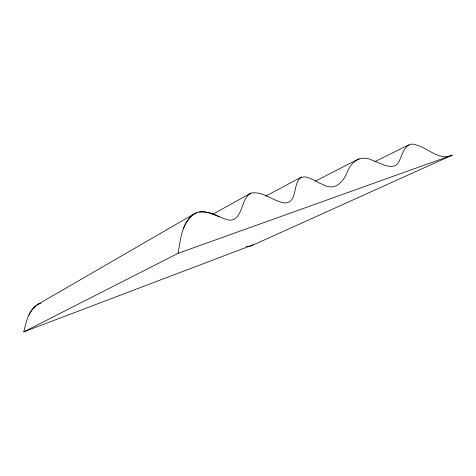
<?xml version="1.0" encoding="UTF-8"?>
<svg xmlns="http://www.w3.org/2000/svg" width="476" height="476" viewBox="0 0 476 476"><rect width="100%" height="100%" fill="white"/><g stroke="black" fill="none" stroke-linecap="round" stroke-linejoin="round"><path stroke-width="0.71" d="M40.418 303.325A14.298 13.804 58.5 0 0 38.532 304.057C28.75 309.555 26.156 321.746 23.8 331.855L178.101 253.309C180.624 239.017 181.957 219.716 196.808 212.647A22.687 18.38 62.4 0 1 199.242 212.022L204.025 211.868L210.267 213.165A63.112 52.068 66.6 0 1 213.391 214.236L217.467 215.908M186.884 221.548L190.632 216.639M31.719 310.191L34.254 307.133L36.985 304.914A14.774 14.268 58.7 0 1 40.502 303.301M191.257 216.039L193.274 214.438M178.101 253.309L452.2 155.146C439.925 161.382 427.942 148.084 416.435 145.019C405.641 140.474 402.482 154.17 399.174 161.287C393.628 172.104 380.752 162.905 372.75 160.531C361.421 154.165 351.228 161.453 347.135 172.366C342.756 183.01 334.277 191.406 322.532 184.325C315.166 182.082 302.617 170.604 297.56 181.612C294.079 188.716 295.542 203.383 284.559 202.931C272.944 201.241 263.008 190.846 250.882 193.119L212.647 214.343M452.2 155.146L251.53 245.735L249.608 246.372L246.104 246.657M37.681 304.497L194.41 213.724M250.882 193.119C241.808 198.641 243.278 211.88 235.352 218.508A12.834 10.038 61.3 0 1 229.123 220.085C218.978 218.067 210.041 210.38 199.242 212.022M194.047 213.932L196.808 212.647M265.626 196.183L301.629 176.977M315.505 181.064L359.065 158.716M374.743 161.721L408.729 144.882M23.8 331.855L253.291 244.706M217.591 215.961L218.21 216.223M218.948 216.544L219.317 216.705M28.947 315.13A35.813 34.308 70.5 0 1 31.708 310.179M183.563 228.635A54.96 44.03 65.7 0 1 186.854 221.524"/></g></svg>
